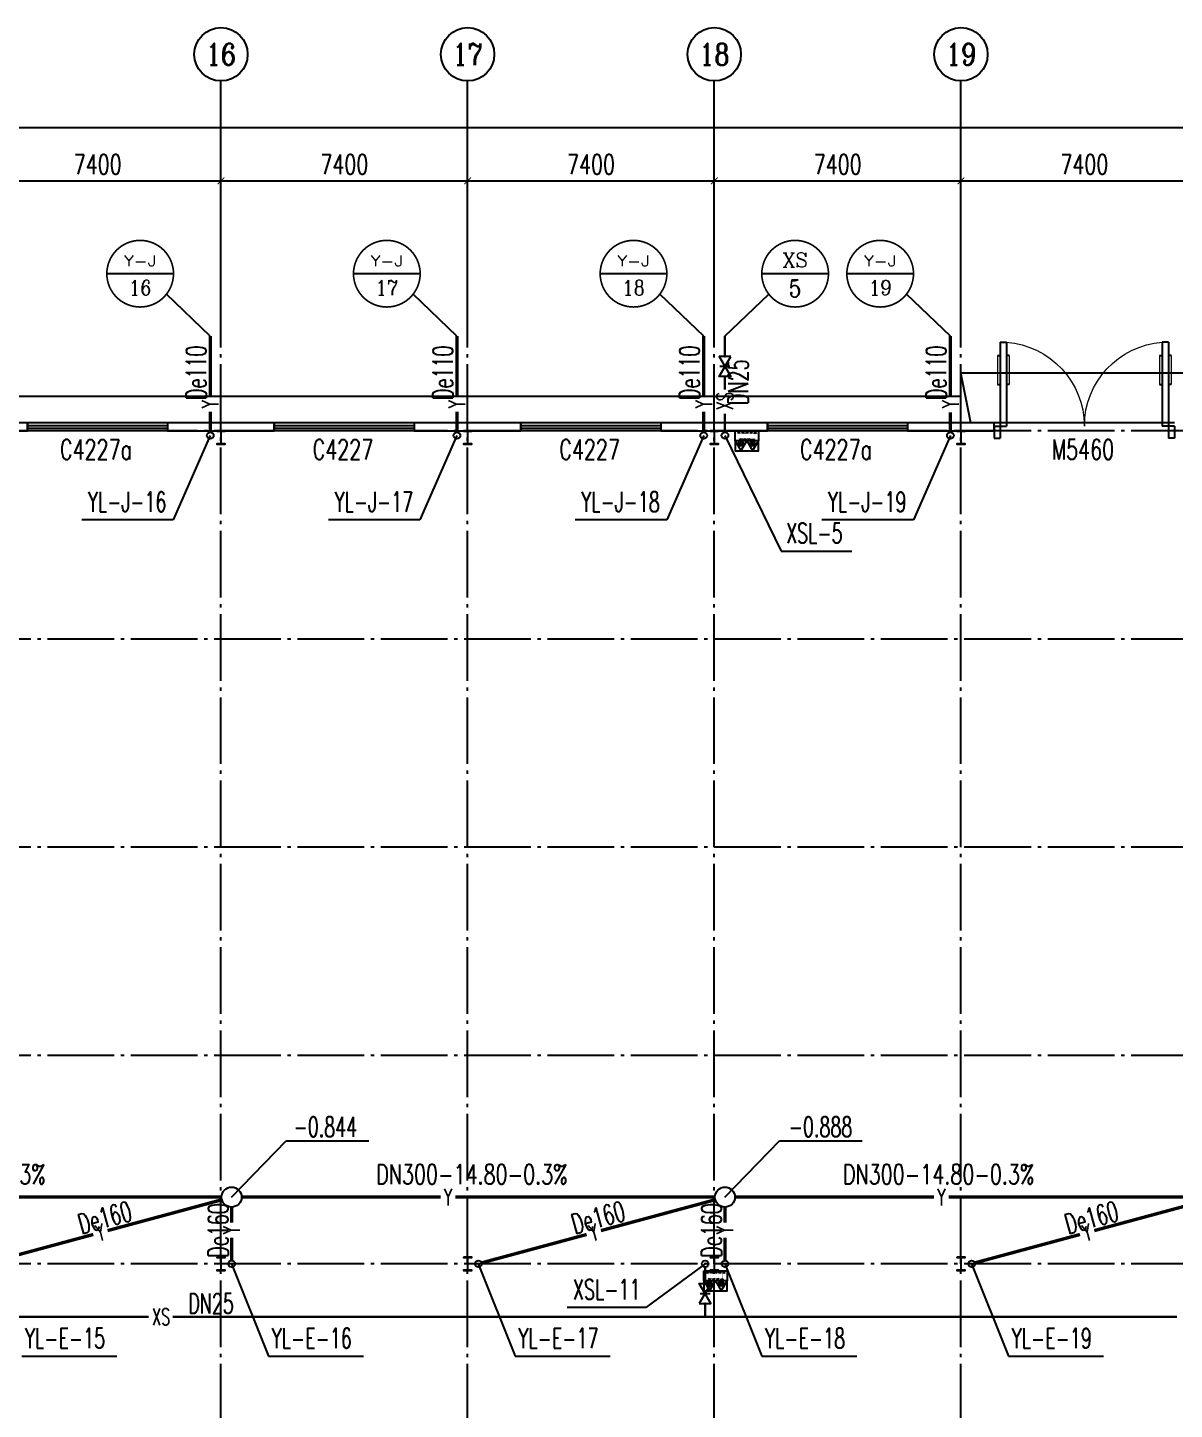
# Model space of a CAD drawing. Header units: millimetres. Extents: x 418304 to 847498, y 48187 to 111456.
# Drawn here: x 421577.35 to 421611.75, y 54547.36 to 54588.83 of the extents above; entities that cross this region are included whole.
import ezdxf
from ezdxf.enums import TextEntityAlignment as Align

# ---------------------------------------------------------------- set-up
doc = ezdxf.new("R2010")
doc.units = ezdxf.units.MM
doc.header["$LTSCALE"] = 1000
doc.linetypes.add('DOTE', pattern=[2.42, 2, -0.2, 0.02, -0.2])
for name, color, linetype in [('AXIS', 3, 'Continuous'), ('AXIS_TEXT', 7, 'Continuous'), ('COLUMN', 2, 'Continuous'), ('DIM_消防', 3, 'Continuous'), ('DIM_雨水', 3, 'Continuous'), ('DOTE', 8, 'DOTE'), ('EQUIP_消防', 7, 'Continuous'), ('PIPE-消防', 1, 'Continuous'), ('PIPE-雨水', 4, 'Continuous'), ('TEXT_消防', 7, 'Continuous'), ('TEXT_雨水', 7, 'Continuous'), ('TWT_LEAD', 3, 'Continuous'), ('TWT_TEXT', 7, 'Continuous'), ('VALVE_消防', 7, 'Continuous'), ('VPIPE-消防', 1, 'Continuous'), ('VPIPE-雨水', 4, 'Continuous'), ('WALL-PARAPET', 6, 'Continuous'), ('WELL_雨水', 4, 'Continuous'), ('WINDOW', 4, 'Continuous'), ('WINDOW_TEXT', 7, 'Continuous')]:
    doc.layers.add(name, color=color, linetype=linetype)
doc.styles.add('_TCH_AXIS', font='COMPLEX', dxfattribs={"bigfont": 'GBCBIG'})
doc.styles.add('_TCH_DIM', font='SIMPLEX', dxfattribs={"bigfont": 'GBCBIG'})
doc.styles.add('_TCH_DIM_T3', font='SIMPLEX', dxfattribs={"width": 0.705882, "bigfont": 'GBCBIG'})
doc.styles.add('_TCH_WINDOW', font='SIMPLEX', dxfattribs={"height": 3.5, "bigfont": 'GBCBIG'})
doc.styles.add('_TWT_CIRCLE', font='COMPLEX', dxfattribs={"width": 1.1, "height": 3, "bigfont": 'HZTXT'})
doc.styles.add('_TWT_PIPEDN', font='SIMPLEX', dxfattribs={"width": 0.8, "height": 3, "bigfont": 'HZTXT'})
doc.styles.add('_TWT_PIPETEXT', font='SIMPLEX', dxfattribs={"width": 0.8, "height": 3.5, "bigfont": 'HZTXT'})
doc.styles.add('_TWT_SERIAL', font='COMPLEX', dxfattribs={"width": 0.8, "height": 3, "bigfont": 'HZTXT'})
doc.styles.add('COMPLEX', font='COMPLEX')
doc.dimstyles.new('_TCH_ARCH&&200', dxfattribs={"dimtxt": 595, "dimasz": 200, "dimexe": 500, "dimexo": 600, "dimgap": 200, "dimtad": 1, "dimdec": 0, "dimzin": 0, "dimdsep": 46, "dimtxsty": '_TCH_DIM_T3', "dimblk": 'ARCHTICK', "dimcen": 0.09, "dimclrt": 7, "dimazin": 2, "dimtfac": 1, "dimtdec": 0, "dimtix": 1, "dimtmove": 2, "dimatfit": 3, "dimfxl": 0, "dimtolj": 1, "dimtzin": 0, "dimarcsym": 0})

# ---------------------------------------------------------------- blocks, each defined once
blk = doc.blocks.new('A$C797E1D2B')
at = {"layer": 'COLUMN'}
h = blk.add_hatch(color=256, dxfattribs=at)
h.paths.add_polyline_path([(125, 400), (250, 400), (250, 388), (130, 388), (130, 200), (125, 200)])
h.paths.add_polyline_path([(0, 400), (125, 400), (125, 200), (120, 200), (120, 388), (0, 388)])
h.paths.add_polyline_path([(0, 12), (120, 12), (120, 200), (125, 200), (125, 0), (0, 0)])
h.paths.add_polyline_path([(125, 200), (130, 200), (130, 12), (250, 12), (250, 0), (125, 0)])
blk.add_lwpolyline([(250, 0), (250, 12), (130, 12), (130, 388), (250, 388), (250, 400), (0, 400), (0, 388), (120, 388), (120, 12), (0, 12), (0, 0)], close=True, dxfattribs=at)
blk = doc.blocks.new('消防软管卷盘')
blk.add_lwpolyline([(4963954, 151899), (4963954, 150312), (4964641, 150312), (4964641, 151899)], close=True)
for points, const_width in [([(4964134, 151704), (4964482, 151704)], 1), ([(4964134, 151566), (4964482, 151566)], 1), ([(4964134, 151428), (4964482, 151428)], 1), ([(4964134, 151290), (4964482, 151290)], 1), ([(4964134, 151152), (4964482, 151152)], 1), ([(4964134, 151014), (4964482, 151014)], 0.1), ([(4964134, 150876), (4964482, 150876)], 1), ([(4964134, 150738), (4964482, 150738)], 1), ([(4964150, 150600), (4964499, 150600)], 1), ([(4964150, 150462), (4964499, 150462)], 1)]:
    blk.add_lwpolyline(points, dxfattribs=dict(const_width=const_width))
for centre, start, end in [((4964134, 151636), 90, 270), ((4964134, 151360), 90, 270), ((4964482, 151498), 270, 90), ((4964134, 151084), 90, 270), ((4964134, 150808), 90, 270), ((4964150, 150532), 90, 270), ((4964482, 151222), 270, 90), ((4964482, 150946), 270, 90), ((4964499, 150670), 270, 90)]:
    blk.add_arc(centre, 69, start, end)
blk = doc.blocks.new('$TwtSys$00000546')
h = blk.add_hatch()
h.set_pattern_fill('ANSI31', color=256, scale=200, style=0)
h.set_pattern_definition([(45, (-38543.802, -6670.83), (-17.67767, 17.67767), [])])
h.paths.add_polyline_path([(-65, 174), (65, 174), (65, 44), (-65, 44)])
for points in [[(0, 344), (-198, 0), (198, 0)], [(-65, 174), (65, 174), (65, 44), (-65, 44)]]:
    blk.add_lwpolyline(points, close=True)
blk = doc.blocks.new('92623')
blk.add_lwpolyline([(8910066, 83014), (8909273, 83014), (8909273, 82670), (8910066, 82670)], close=True)
at = {"xscale": -0.5, "yscale": 0.5, "zscale": 0.5, "rotation": 89.99999999998747}
blk.add_blockref('消防软管卷盘', (8985223, 2565334), dxfattribs=at)
at = {"layer": 'EQUIP_消防', "color": 8, "rotation": 180}
for p in [(8909471, 83014), (8909868, 83014)]:
    blk.add_blockref('$TwtSys$00000546', p, dxfattribs=at)
blk = doc.blocks.new('$DorLib2D$00000011')
for p, q in [((-0.4667, 0.4709), (-0.4667, -0.0625)), ((-0.4667, 0.4709), (-0.4333, 0.4709)), ((-0.4333, 0.4709), (-0.4333, 0.0042)), ((0.4333, 0.4709), (0.4333, 0.0042)), ((0.4667, 0.4709), (0.4333, 0.4709)), ((0.4667, 0.4709), (0.4667, -0.0625)), ((-0.4833, 0.3962), (-0.4667, 0.3962)), ((-0.4167, 0.3962), (-0.4333, 0.3962)), ((0.4167, 0.3962), (0.4333, 0.3962)), ((0.4833, 0.3962), (0.4667, 0.3962)), ((-0.4833, 0.2346), (-0.4667, 0.2346)), ((-0.4167, 0.2346), (-0.4333, 0.2346)), ((0.4167, 0.2346), (0.4333, 0.2346)), ((0.4833, 0.2346), (0.4667, 0.2346)), ((-0.5, 0.0042), (-0.4333, 0.0042)), ((-0.5, 0.0042), (-0.5, -0.0625)), ((0.5, 0.0042), (0.4333, 0.0042)), ((0.5, 0.0042), (0.5, -0.0625)), ((-0.5, -0.0625), (-0.4667, -0.0625)), ((0.5, -0.0625), (0.4667, -0.0625))]:
    blk.add_line(p, q)
at = {"lineweight": 13}
for p, q in [((-0.4833, 0.3962), (-0.4833, 0.2346)), ((-0.4167, 0.3962), (-0.4167, 0.2346)), ((0.4167, 0.3962), (0.4167, 0.2346)), ((0.4833, 0.3962), (0.4833, 0.2346))]:
    blk.add_line(p, q, dxfattribs=at)
for centre, start, end in [((-0.4667, 0.0042), 0, 85.90396), ((0.4667, 0.0042), 94.09604, 180)]:
    blk.add_arc(centre, 0.4667, start, end, dxfattribs=at)
blk = doc.blocks.new('$TCHSYS$WIN2D')
for p, q in [((-0.5, 0.5), (0.5, 0.5)), ((-0.5, 0.5), (-0.5, -0.5)), ((0.5, 0.5), (0.5, -0.5)), ((0.5, 0.1667), (-0.5, 0.1667)), ((0.5, -0.1667), (-0.5, -0.1667)), ((-0.5, -0.5), (0.5, -0.5))]:
    blk.add_line(p, q)
blk = doc.blocks.new('_AXISO')
blk.add_circle((0, 0), 0.5)
at = {"layer": 'AXIS_TEXT', "style": 'COMPLEX', "width": 1.041667}
blk.add_attdef('A', text='', height=0.56, dxfattribs=at).set_placement((-0.25, -0.28), (0.25, -0.28), align=Align.FIT)
blk = doc.blocks.new('_ArchTick')
at = {"color": 0, "linetype": 'ByBlock', "const_width": 0.15}
blk.add_lwpolyline([(-0.5, -0.5), (0.5, 0.5)], dxfattribs=at)
blk = doc.blocks.new('*D222')
at = {"layer": 'AXIS', "color": 0, "lineweight": -2}
for p, q in [((487606, 130727), (487606, 137227)), ((650886, 130727), (650886, 137227)), ((487606, 136727), (650886, 136727))]:
    blk.add_line(p, q, dxfattribs=at)
at = {"layer": 'Defpoints', "color": 0}
for p in [(650886, 136727), (487606, 130127), (650886, 130127)]:
    blk.add_point(p, dxfattribs=at)
at = {"layer": 'AXIS', "color": 0, "lineweight": -2, "xscale": 200, "yscale": 200, "zscale": 200, "rotation": 180}
blk.add_blockref('_ArchTick', (487606, 136727), dxfattribs=at)
at = {"layer": 'AXIS', "color": 0, "lineweight": -2, "xscale": 200, "yscale": 200, "zscale": 200}
blk.add_blockref('_ArchTick', (650886, 136727), dxfattribs=at)
at = {"layer": 'AXIS', "color": 7, "insert": (569246, 137224), "char_height": 595, "attachment_point": 5, "style": '_TCH_DIM_T3'}
blk.add_mtext('\\A1;163280', dxfattribs=at)
blk = doc.blocks.new('*D238')
at = {"layer": 'AXIS', "color": 0, "lineweight": -2}
for p, q in [((591446, 130727), (591446, 135627)), ((598846, 130727), (598846, 135627)), ((591446, 135127), (598846, 135127))]:
    blk.add_line(p, q, dxfattribs=at)
at = {"layer": 'Defpoints', "color": 0}
for p in [(598846, 135127), (591446, 130127), (598846, 130127)]:
    blk.add_point(p, dxfattribs=at)
at = {"layer": 'AXIS', "color": 0, "lineweight": -2, "xscale": 200, "yscale": 200, "zscale": 200, "rotation": 180}
blk.add_blockref('_ArchTick', (591446, 135127), dxfattribs=at)
at = {"layer": 'AXIS', "color": 0, "lineweight": -2, "xscale": 200, "yscale": 200, "zscale": 200}
blk.add_blockref('_ArchTick', (598846, 135127), dxfattribs=at)
at = {"layer": 'AXIS', "color": 7, "insert": (595146, 135624), "char_height": 595, "attachment_point": 5, "style": '_TCH_DIM_T3'}
blk.add_mtext('\\A1;7400', dxfattribs=at)
blk = doc.blocks.new('*D239')
at = {"layer": 'AXIS', "color": 0, "lineweight": -2}
for p, q in [((598846, 130727), (598846, 135627)), ((606246, 130727), (606246, 135627)), ((598846, 135127), (606246, 135127))]:
    blk.add_line(p, q, dxfattribs=at)
at = {"layer": 'Defpoints', "color": 0}
for p in [(606246, 135127), (598846, 130127), (606246, 130127)]:
    blk.add_point(p, dxfattribs=at)
at = {"layer": 'AXIS', "color": 0, "lineweight": -2, "xscale": 200, "yscale": 200, "zscale": 200, "rotation": 180}
blk.add_blockref('_ArchTick', (598846, 135127), dxfattribs=at)
at = {"layer": 'AXIS', "color": 0, "lineweight": -2, "xscale": 200, "yscale": 200, "zscale": 200}
blk.add_blockref('_ArchTick', (606246, 135127), dxfattribs=at)
at = {"layer": 'AXIS', "color": 7, "insert": (602546, 135624), "char_height": 595, "attachment_point": 5, "style": '_TCH_DIM_T3'}
blk.add_mtext('\\A1;7400', dxfattribs=at)
blk = doc.blocks.new('*D240')
at = {"layer": 'AXIS', "color": 0, "lineweight": -2}
for p, q in [((606246, 130727), (606246, 135627)), ((613646, 130727), (613646, 135627)), ((606246, 135127), (613646, 135127))]:
    blk.add_line(p, q, dxfattribs=at)
at = {"layer": 'Defpoints', "color": 0}
for p in [(613646, 135127), (606246, 130127), (613646, 130127)]:
    blk.add_point(p, dxfattribs=at)
at = {"layer": 'AXIS', "color": 0, "lineweight": -2, "xscale": 200, "yscale": 200, "zscale": 200, "rotation": 180}
blk.add_blockref('_ArchTick', (606246, 135127), dxfattribs=at)
at = {"layer": 'AXIS', "color": 0, "lineweight": -2, "xscale": 200, "yscale": 200, "zscale": 200}
blk.add_blockref('_ArchTick', (613646, 135127), dxfattribs=at)
at = {"layer": 'AXIS', "color": 7, "insert": (609946, 135624), "char_height": 595, "attachment_point": 5, "style": '_TCH_DIM_T3'}
blk.add_mtext('\\A1;7400', dxfattribs=at)
blk = doc.blocks.new('*D241')
at = {"layer": 'AXIS', "color": 0, "lineweight": -2}
for p, q in [((613646, 130727), (613646, 135627)), ((621046, 130727), (621046, 135627)), ((613646, 135127), (621046, 135127))]:
    blk.add_line(p, q, dxfattribs=at)
at = {"layer": 'Defpoints', "color": 0}
for p in [(621046, 135127), (613646, 130127), (621046, 130127)]:
    blk.add_point(p, dxfattribs=at)
at = {"layer": 'AXIS', "color": 0, "lineweight": -2, "xscale": 200, "yscale": 200, "zscale": 200, "rotation": 180}
blk.add_blockref('_ArchTick', (613646, 135127), dxfattribs=at)
at = {"layer": 'AXIS', "color": 0, "lineweight": -2, "xscale": 200, "yscale": 200, "zscale": 200}
blk.add_blockref('_ArchTick', (621046, 135127), dxfattribs=at)
at = {"layer": 'AXIS', "color": 7, "insert": (617346, 135624), "char_height": 595, "attachment_point": 5, "style": '_TCH_DIM_T3'}
blk.add_mtext('\\A1;7400', dxfattribs=at)
blk = doc.blocks.new('*D242')
at = {"layer": 'AXIS', "color": 0, "lineweight": -2}
for p, q in [((621046, 130727), (621046, 135627)), ((628446, 130727), (628446, 135627)), ((621046, 135127), (628446, 135127))]:
    blk.add_line(p, q, dxfattribs=at)
at = {"layer": 'Defpoints', "color": 0}
for p in [(628446, 135127), (621046, 130127), (628446, 130127)]:
    blk.add_point(p, dxfattribs=at)
at = {"layer": 'AXIS', "color": 0, "lineweight": -2, "xscale": 200, "yscale": 200, "zscale": 200, "rotation": 180}
blk.add_blockref('_ArchTick', (621046, 135127), dxfattribs=at)
at = {"layer": 'AXIS', "color": 0, "lineweight": -2, "xscale": 200, "yscale": 200, "zscale": 200}
blk.add_blockref('_ArchTick', (628446, 135127), dxfattribs=at)
at = {"layer": 'AXIS', "color": 7, "insert": (624746, 135624), "char_height": 595, "attachment_point": 5, "style": '_TCH_DIM_T3'}
blk.add_mtext('\\A1;7400', dxfattribs=at)
blk = doc.blocks.new('$VALVE$00000296')
for points in [[(-125, 72), (-125, -72), (125, 72), (125, -72), (-125, 72)], [(0, 60), (0, -64)]]:
    blk.add_lwpolyline(points)
for p in [(-125, 0), (125, 0)]:
    blk.add_point(p)
blk = doc.blocks.new('$TwtSys$00000187')
blk.add_circle((0, 0, 0), 0.5)
blk = doc.blocks.new('2436')
at = {"color": 8, "ltscale": 0.5}
blk.add_line((621346, 127866.8), (621046, 129366.8), dxfattribs=at)
for points in [[(621046, 127866.8), (621046, 129366.8), (628446, 129366.8), (628446, 127866.8)], [(569246, 128666.8), (621046, 128666.8)]]:
    blk.add_lwpolyline(points, dxfattribs=at)
at = {"layer": 'AXIS'}
for p, q in [((598846, 130126.8), (598846, 138126.8)), ((606246, 130126.8), (606246, 138126.8)), ((613646, 130126.8), (613646, 138126.8)), ((621046, 130126.8), (621046, 138126.8))]:
    blk.add_line(p, q, dxfattribs=at)
at = {"layer": 'DIM_消防'}
for p, q in [((597421.7, 132341.5), (595421.7, 132341.5)), ((604821.7, 132341.5), (602821.7, 132341.5)), ((612221.7, 132341.5), (610221.7, 132341.5)), ((617070.2, 132341.5), (615070.2, 132341.5)), ((619621.7, 132341.5), (617621.7, 132341.5)), ((598526.4, 130467.9), (597210.7, 131727.1)), ((605926.4, 130467.9), (604610.7, 131727.1)), ((613326.4, 130467.9), (612010.7, 131727.1)), ((613965.5, 130467.9), (615281.2, 131727.1)), ((620726.4, 130467.9), (619410.7, 131727.1)), ((613965.5, 127482.7), (615653.5, 124016.9, 3000)), ((615653.5, 124016.9, 3000), (617770.1, 124016.9, 3000))]:
    blk.add_line(p, q, dxfattribs=at)
at = {"layer": 'DIM_消防', "color": 3}
for p, q in [((613368.6, 102626.8, -3000), (611589.6, 101315.1, -3000)), ((611589.6, 101315.1, -3000), (609226.5, 101315.1, -3000))]:
    blk.add_line(p, q, dxfattribs=at)
at = {"layer": 'DIM_消防', "const_width": 50}
for points in [[(597421.7, 132341.5, 1), (595421.7, 132341.5, 1)], [(604821.7, 132341.5, 1), (602821.7, 132341.5, 1)], [(612221.7, 132341.5, 1), (610221.7, 132341.5, 1)], [(617070.2, 132341.5, 1), (615070.2, 132341.5, 1)], [(619621.7, 132341.5, 1), (617621.7, 132341.5, 1)]]:
    blk.add_lwpolyline(points, format="xyb", close=True, dxfattribs=at)
at = {"layer": 'DIM_雨水'}
for p, q in [((598526.4, 127482.7), (597416.4, 124954.4)), ((605926.4, 127482.7), (604816.4, 124954.4)), ((613326.4, 127482.7), (612216.4, 124954.4)), ((620726.4, 127482.7), (619616.4, 124954.4)), ((597416.4, 124954.4), (594675.5, 124954.4)), ((604816.4, 124954.4), (602075.5, 124954.4)), ((612216.4, 124954.4), (609475.5, 124954.4)), ((619616.4, 124954.4), (616875.5, 124954.4)), ((599165.5, 102626.8, 3000), (600275.6, 99849.6, 3000)), ((606565.5, 102626.8), (607675.6, 99849.6)), ((613965.5, 102626.8), (615075.6, 99849.6)), ((621365.5, 102626.8), (622475.6, 99849.6)), ((592875.6, 99849.6, 3000), (595725.6, 99849.6, 3000)), ((600275.6, 99849.6, 3000), (603125.6, 99849.6, 3000)), ((607675.6, 99849.6), (610525.6, 99849.6)), ((615075.6, 99849.6), (617925.6, 99849.6)), ((622475.6, 99849.6), (625325.6, 99849.6))]:
    blk.add_line(p, q, dxfattribs=at)
at = {"layer": 'DOTE'}
for p, q in [((598846, 75126.8), (598846, 130126.8)), ((606246, 75126.8), (606246, 130126.8)), ((613646, 75126.8), (613646, 130126.8)), ((621046, 75126.8), (621046, 130126.8)), ((653146, 127626.8), (485346, 127626.8)), ((653146, 121376.8), (485346, 121376.8)), ((653146, 115126.8), (485346, 115126.8)), ((653146, 108876.8), (485346, 108876.8)), ((653146, 102626.8), (485346, 102626.8))]:
    blk.add_line(p, q, dxfattribs=at)
at = {"layer": 'PIPE-消防', "linetype": 'Continuous', "const_width": 70}
for points in [[(613965.5, 129854.6), (613965.5, 130467.9)], [(613965.5, 128859.8), (613965.5, 129254.6)], [(613965.5, 127582.7), (613965.5, 128141.8)], [(613368.6, 102526.8), (613368.6, 102035.3)], [(613368.6, 101435.3), (613368.6, 101035.7)], [(583768.6, 101035.7), (596676.8, 101035.7)], [(597394.9, 101035.7), (613368.6, 101035.7)], [(613368.6, 101035.7), (627524.9, 101035.7)]]:
    blk.add_lwpolyline(points, dxfattribs=at)
at = {"layer": 'PIPE-雨水', "linetype": 'Continuous', "const_width": 100}
for points in [[(598526.4, 128646.9), (598526.4, 130467.9)], [(605926.4, 128646.9), (605926.4, 130467.9)], [(613326.4, 128646.9), (613326.4, 130467.9)], [(620726.4, 128669.8), (620726.4, 130467.9)], [(598526.4, 127582.7), (598526.4, 128203.1)], [(605926.4, 127582.7), (605926.4, 128203.1)], [(613326.4, 127582.7), (613326.4, 128203.1)], [(620726.4, 127582.7), (620726.4, 128180.2)], [(591078.1, 104626.8), (598865.5, 104626.8)], [(595444.2, 103621.1), (598875.9, 104548.5)], [(599465.5, 104626.8), (605434.3, 104626.8)], [(605878.1, 104626.8), (613665.5, 104626.8)], [(610244.2, 103621.1), (613675.9, 104548.5)], [(614265.5, 104626.8), (620234.3, 104626.8)], [(620678.1, 104626.8), (628465.5, 104626.8)], [(625044.2, 103621.1), (628475.9, 104548.5)], [(591862, 102652.9), (595015.8, 103505.3)], [(606662, 102652.9), (609815.8, 103505.3)], [(621462, 102652.9), (624615.8, 103505.3)]]:
    blk.add_lwpolyline(points, dxfattribs=at)
at = {"layer": 'PIPE-雨水', "linetype": 'Continuous', "ltscale": 2, "const_width": 100}
for points in [[(599165.5, 103856.3), (599165.5, 104326.8)], [(613965.5, 103856.3), (613965.5, 104326.8)], [(599165.5, 102726.8), (599165.5, 103412.5)], [(613965.5, 102726.8), (613965.5, 103412.5)]]:
    blk.add_lwpolyline(points, dxfattribs=at)
at = {"layer": 'TWT_LEAD'}
for p, q in [((599165.5, 104626.8), (600804.1, 106318.5)), ((600804.1, 106318.5), (603285.9, 106318.5)), ((613965.5, 104626.8), (615604.1, 106318.5)), ((615604.1, 106318.5), (618085.9, 106318.5))]:
    blk.add_line(p, q, dxfattribs=at)
at = {"layer": 'VPIPE-消防', "linetype": 'Continuous'}
for centre in [(613965.5, 127482.7), (613368.6, 102626.8)]:
    blk.add_circle(centre, 100, dxfattribs=at)
at = {"layer": 'VPIPE-雨水', "linetype": 'Continuous'}
for centre in [(598526.4, 127482.7), (605926.4, 127482.7), (613326.4, 127482.7), (620726.4, 127482.7), (599165.5, 102626.8), (606565.5, 102626.8), (613965.5, 102626.8), (621365.5, 102626.8)]:
    blk.add_circle(centre, 100, dxfattribs=at)
at = {"layer": 'WALL-PARAPET'}
for p, q in [((593046, 127866.8), (589846, 127866.8)), ((593046, 127626.8), (593046, 127866.8)), ((600446, 127866.8), (597246, 127866.8)), ((597246, 127866.8), (597246, 127626.8)), ((600446, 127626.8), (600446, 127866.8)), ((607846, 127866.8), (604646, 127866.8)), ((604646, 127866.8), (604646, 127626.8)), ((607846, 127626.8), (607846, 127866.8)), ((615246, 127866.8), (612046, 127866.8)), ((612046, 127866.8), (612046, 127626.8)), ((615246, 127626.8), (615246, 127866.8)), ((622046, 127866.8), (619446, 127866.8)), ((619446, 127866.8), (619446, 127626.8)), ((622046, 127626.8), (622046, 127866.8)), ((589846, 127626.8), (593046, 127626.8)), ((597246, 127626.8), (600446, 127626.8)), ((604646, 127626.8), (607846, 127626.8)), ((612046, 127626.8), (615246, 127626.8)), ((619446, 127626.8), (622046, 127626.8))]:
    blk.add_line(p, q, dxfattribs=at)
at = {"layer": 'WINDOW'}
blk.add_line((627446, 127866.8), (622046, 127866.8), dxfattribs=at)
at = {"rotation": 180}
for p in [(598971, 127626.8), (606371, 127626.8), (613771, 127626.8), (621171, 127626.8), (598971, 102826.8), (606371, 102826.8), (613771, 102826.8), (621171, 102826.8)]:
    blk.add_blockref('A$C797E1D2B', p, dxfattribs=at)
at = {"xscale": 0.882, "yscale": 0.882, "zscale": 0.882}
for p in [(-7243711.3, 54105.8), (-7244651, 28897.5)]:
    blk.add_blockref('92623', p, dxfattribs=at)
at = {"layer": 'AXIS'}
ref = blk.add_blockref('_AXISO', (598846, 138926.8), dxfattribs=dict(at, xscale=1600, yscale=1600, zscale=1600))
ref.add_attrib('A', '16', dxfattribs={"layer": 'AXIS_TEXT', "height": 656.89, "style": '_TCH_AXIS'}).set_placement((598392.4, 138598.4), (599299.5, 138598.4), align=Align.FIT)
ref = blk.add_blockref('_AXISO', (606246, 138926.8), dxfattribs=dict(at, xscale=1600, yscale=1600, zscale=1600))
ref.add_attrib('A', '17', dxfattribs={"layer": 'AXIS_TEXT', "height": 656.89, "style": '_TCH_AXIS'}).set_placement((605792.4, 138598.4), (606699.5, 138598.4), align=Align.FIT)
ref = blk.add_blockref('_AXISO', (613646, 138926.8), dxfattribs=dict(at, xscale=1600, yscale=1600, zscale=1600))
ref.add_attrib('A', '18', dxfattribs={"layer": 'AXIS_TEXT', "height": 656.89, "style": '_TCH_AXIS'}).set_placement((613192.4, 138598.4), (614099.5, 138598.4), align=Align.FIT)
ref = blk.add_blockref('_AXISO', (621046, 138926.8), dxfattribs=dict(at, xscale=1600, yscale=1600, zscale=1600))
ref.add_attrib('A', '19', dxfattribs={"layer": 'AXIS_TEXT', "height": 656.89, "style": '_TCH_AXIS'}).set_placement((620592.4, 138598.4), (621499.5, 138598.4), align=Align.FIT)
at = {"layer": 'VALVE_消防', "xscale": -2.4, "yscale": -2.4, "zscale": 2.4}
for p, rotation in [((613965.5, 129554.6), 90), ((613368.6, 101735.3), 270)]:
    blk.add_blockref('$VALVE$00000296', p, dxfattribs=dict(at, rotation=rotation))
at = {"layer": 'WELL_雨水', "xscale": 600, "yscale": 600, "zscale": 600, "rotation": 180}
for p in [(599165.5, 104626.8), (613965.5, 104626.8)]:
    blk.add_blockref('$TwtSys$00000187', p, dxfattribs=at)
at = {"layer": 'WINDOW'}
ref = blk.add_blockref('$DorLib2D$00000011', (624746, 127746.8), dxfattribs=dict(at, xscale=5400, yscale=-5400, zscale=5400, rotation=180))
ref.add_attrib('A', 'M5460', (623766, 126769.5), dxfattribs={"layer": 'WINDOW_TEXT', "height": 595, "style": '_TCH_WINDOW', "width": 0.705882})
ref = blk.add_blockref('$TCHSYS$WIN2D', (595146, 127746.8), dxfattribs=dict(at, xscale=4200, yscale=-240, zscale=4200, rotation=180))
ref.add_attrib('A', 'C4227a', (594016, 126769.5), dxfattribs={"layer": 'WINDOW_TEXT', "height": 595, "style": '_TCH_WINDOW', "width": 0.705882})
ref = blk.add_blockref('$TCHSYS$WIN2D', (602546, 127746.8), dxfattribs=dict(at, xscale=4200, yscale=-240, zscale=4200, rotation=180))
ref.add_attrib('A', 'C4227', (601596, 126769.5), dxfattribs={"layer": 'WINDOW_TEXT', "height": 595, "style": '_TCH_WINDOW', "width": 0.705882})
ref = blk.add_blockref('$TCHSYS$WIN2D', (609946, 127746.8), dxfattribs=dict(at, xscale=4200, yscale=-240, zscale=4200, rotation=180))
ref.add_attrib('A', 'C4227', (608996, 126769.5), dxfattribs={"layer": 'WINDOW_TEXT', "height": 595, "style": '_TCH_WINDOW', "width": 0.705882})
ref = blk.add_blockref('$TCHSYS$WIN2D', (617346, 127746.8), dxfattribs=dict(at, xscale=4200, yscale=-240, zscale=4200, rotation=180))
ref.add_attrib('A', 'C4227a', (616216, 126769.5), dxfattribs={"layer": 'WINDOW_TEXT', "height": 595, "style": '_TCH_WINDOW', "width": 0.705882})
at = {"layer": 'DIM_消防', "color": 7, "style": '_TWT_CIRCLE'}
for s, height, p, p2 in [('Y-J', 319.91, (595935.7, 132563.1), (596907.7, 132563.1)), ('Y-J', 319.91, (603335.7, 132563.1), (604307.7, 132563.1)), ('Y-J', 319.91, (610735.7, 132563.1), (611707.7, 132563.1)), ('XS', 423.95, (615692.7, 132542.3), (616447.8, 132542.3)), ('Y-J', 319.91, (618135.7, 132563.1), (619107.7, 132563.1)), ('16', 448.85, (596080.8, 131696.1), (596762.6, 131696.1)), ('17', 448.85, (603480.8, 131696.1), (604162.6, 131696.1)), ('18', 448.85, (610880.8, 131696.1), (611562.6, 131696.1)), ('5', 517.5, (615880.5, 131638.3), (616260, 131638.3)), ('19', 448.85, (618280.8, 131696.1), (618962.6, 131696.1))]:
    blk.add_text(s, height=height, dxfattribs=at).set_placement(p, p2, align=Align.FIT)
at = {"layer": 'TEXT_消防', "linetype": 'Continuous', "style": '_TWT_PIPEDN', "width": 0.64}
blk.add_text('DN25', height=600, rotation=90, dxfattribs=at).set_placement((614665.5, 128403.7))
at = {"layer": 'TEXT_消防', "style": '_TWT_PIPETEXT', "width": 0.64}
blk.add_text('XS', height=500, rotation=90, dxfattribs=at).set_placement((614215.5, 128241.8))
at = {"layer": 'TEXT_消防', "linetype": 'Continuous', "style": '_TWT_PIPEDN', "width": 0.64}
blk.add_text('DN25', height=600, dxfattribs=at).set_placement((597864.6, 101135.7))
at = {"layer": 'TEXT_消防', "style": '_TWT_PIPETEXT', "width": 0.64}
blk.add_text('XS', height=500, dxfattribs=at).set_placement((596776.8, 100785.7))
at = {"layer": 'TEXT_雨水', "linetype": 'Continuous', "style": '_TWT_PIPEDN', "width": 0.64}
for s, rotation, p in [('De110', 90, (598405.5, 128553.9)), ('De110', 90, (605805.5, 128553.9)), ('De110', 90, (613205.5, 128553.9)), ('De110', 90, (620605.5, 128553.9)), ('De160', 15.12401, (594653.9, 103511)), ('De160', 90, (599065.5, 102813.1)), ('De160', 15.12401, (609453.9, 103511)), ('De160', 90, (613865.5, 102813.1)), ('De160', 15.12401, (624253.9, 103511))]:
    blk.add_text(s, height=600, rotation=rotation, dxfattribs=at).set_placement(p)
at = {"layer": 'TEXT_雨水', "style": '_TWT_PIPETEXT', "width": 0.64}
for rotation, p in [(90, (598776.4, 128303.1)), (90, (606176.4, 128303.1)), (90, (613576.4, 128303.1)), (90, (620976.4, 128303.1)), (15.12401, (595177.6, 103290)), (90, (599415.5, 103512.5)), (15.12401, (609977.6, 103290)), (90, (614215.5, 103512.5)), (15.12401, (624777.6, 103290))]:
    blk.add_text('Y', height=500, rotation=rotation, dxfattribs=at).set_placement(p)
for p in [(605534.3, 104376.8), (620334.3, 104376.8)]:
    blk.add_text('Y', height=500, dxfattribs=at).set_placement(p)
at = {"layer": 'TWT_TEXT'}
for s, height, style, width, p in [('YL-J-16', 600, '_TWT_SERIAL', 0.64, (594855.5, 125194.4)), ('YL-J-17', 600, '_TWT_SERIAL', 0.64, (602255.5, 125194.4)), ('YL-J-18', 600, '_TWT_SERIAL', 0.64, (609655.5, 125194.4)), ('YL-J-19', 600, '_TWT_SERIAL', 0.64, (617055.5, 125194.4)), ('XSL-5', 600, '_TWT_SERIAL', 0.64, (615798.1, 124256.9, 3000)), ('-0.844', 600, '_TWT_SERIAL', 0.64, (601021.4, 106438.5)), ('-0.888', 600, '_TWT_SERIAL', 0.64, (615876.2, 106438.5)), ('DN300-14.80-0.3%', 595, '_TCH_DIM', 0.705882, (587846.4, 105014.5)), ('DN300-14.80-0.3%', 595, '_TCH_DIM', 0.705882, (603502.1, 105014.5)), ('DN300-14.80-0.3%', 595, '_TCH_DIM', 0.705882, (617503.6, 105014.5)), ('XSL-11', 600, '_TWT_SERIAL', 0.64, (609406.5, 101555.1, -3000)), ('YL-E-15', 600, '_TWT_SERIAL', 0.64, (592967.3, 100089.6, 3000)), ('YL-E-16', 600, '_TWT_SERIAL', 0.64, (600367.3, 100089.6, 3000)), ('YL-E-17', 600, '_TWT_SERIAL', 0.64, (607767.3, 100089.6)), ('YL-E-18', 600, '_TWT_SERIAL', 0.64, (615167.3, 100089.6)), ('YL-E-19', 600, '_TWT_SERIAL', 0.64, (622567.3, 100089.6))]:
    blk.add_text(s, height=height, dxfattribs=dict(at, style=style, width=width)).set_placement(p)
at = {"layer": 'AXIS'}
for p1, p2, distance, text, picture, middle in [((487606, 130126.8), (650886, 130126.8), 6600, '163280', '*D222', (569246, 137224.3)), ((591446, 130126.8), (598846, 130126.8), 5000, '7400', '*D238', (595146, 135624.3)), ((598846, 130126.8), (606246, 130126.8), 5000, '7400', '*D239', (602546, 135624.3)), ((606246, 130126.8), (613646, 130126.8), 5000, '7400', '*D240', (609946, 135624.3)), ((613646, 130126.8), (621046, 130126.8), 5000, '7400', '*D241', (617346, 135624.3)), ((621046, 130126.8), (628446, 130126.8), 5000, '7400', '*D242', (624746, 135624.3))]:
    dim = blk.add_aligned_dim(p1=p1, p2=p2, distance=distance, text=text, dimstyle='_TCH_ARCH&&200', dxfattribs=at)
    dim.commit()
    dim.dimension.update_dxf_attribs({"geometry": picture, "text_midpoint": middle})

msp = doc.modelspace()

# ---------------------------------------------------------------- block references
at = {"xscale": 0.001, "yscale": 0.001, "zscale": 0.001}
msp.add_blockref('2436', (420984.305, 54449.106, 3), dxfattribs=at)

doc.saveas('drawing.dxf')
